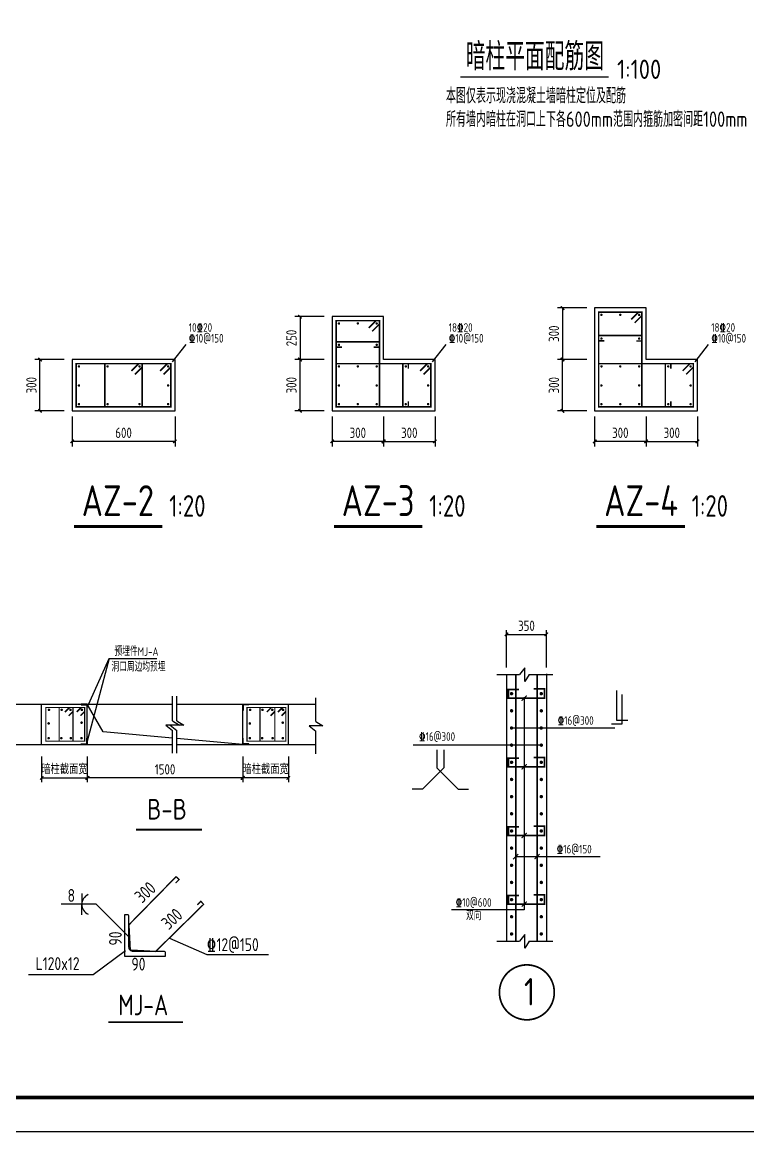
# Model space of a CAD drawing. Header units: millimetres. Extents: x 893615 to 897539, y 39650 to 40458.
# Drawn here: x 896036.9 to 896248.5, y 39650.1 to 39973.4 of the extents above; entities that cross this region are included whole.
import ezdxf

# ---------------------------------------------------------------- set-up
doc = ezdxf.new("R2010")
doc.units = ezdxf.units.MM
doc.header["$LTSCALE"] = 1000
doc.header["$MEASUREMENT"] = 0
doc.linetypes.add('DASHED', pattern=[0.75, 0.5, -0.25])
for name, color, linetype in [('AXIS', 3, 'Continuous'), ('Prof', 2, 'Continuous'), ('PUB_DIM', 3, 'Continuous'), ('PUB_TEXT', 7, 'Continuous'), ('rebars', 1, 'Continuous'), ('RFORCE', 3, 'Continuous'), ('支座钢筋', 1, 'Continuous'), ('文字', 7, 'Continuous'), ('柱', 2, 'Continuous'), ('柱__箍筋', 1, 'Continuous'), ('柱__纵筋', 1, 'Continuous'), ('柱__钢筋标注', 7, 'Continuous'), ('标注尺寸', 252, 'Continuous'), ('梁__实线', 4, 'Continuous'), ('水平钢筋', 7, 'Continuous'), ('预埋板', 6, 'Continuous')]:
    doc.layers.add(name, color=color, linetype=linetype)
doc.styles.add('GBHZ', font='gbenor.shx', dxfattribs={"width": 0.9, "bigfont": 'gbcbig.shx'})
doc.styles.add('HZTXT', font='isocp.shx', dxfattribs={"bigfont": 'HZTXT.shx'})
doc.styles.get("Standard").update_dxf_attribs({"font": 'gbenor.shx', "bigfont": 'gbcbig.shx'})
doc.dimstyles.new('Y100', dxfattribs={"dimscale": 0, "dimtxt": 3, "dimasz": 0.01, "dimexe": 1.2, "dimexo": 2, "dimgap": 1, "dimtad": 1, "dimdec": 0, "dimlfac": 100, "dimzin": 0, "dimdsep": 46, "dimtxsty": 'GBHZ', "dimblk": 'DX', "dimcen": 0.09, "dimdle": 1, "dimclrd": 7, "dimclre": 7, "dimclrt": 7, "dimadec": 0, "dimazin": 0, "dimtfac": 1, "dimtdec": 0, "dimtix": 1, "dimtmove": 2, "dimatfit": 3, "dimldrblk": 'DX', "dimfxl": 0, "dimtolj": 1, "dimtzin": 0, "dimarcsym": 0})
doc.dimstyles.new('Y20', dxfattribs={"dimscale": 0, "dimtxt": 3, "dimasz": 0.01, "dimexe": 1.5, "dimexo": 0.03, "dimgap": 1, "dimtad": 1, "dimdec": 0, "dimlfac": 20, "dimzin": 0, "dimdsep": 46, "dimtxsty": 'GBHZ', "dimblk1": 'DX', "dimblk2": 'DX', "dimsah": 1, "dimcen": 0.09, "dimdle": 1, "dimadec": 0, "dimazin": 0, "dimtfac": 1, "dimtdec": 0, "dimtix": 1, "dimtmove": 2, "dimatfit": 3, "dimldrblk": 'DX', "dimfxl": 0, "dimtolj": 1, "dimtzin": 0, "dimarcsym": 0})

# ---------------------------------------------------------------- blocks, each defined once
blk = doc.blocks.new('DX')
at = {"color": 0, "linetype": 'ByBlock', "const_width": 40}
blk.add_lwpolyline([(-54, -51), (46, 49)], dxfattribs=at)
blk = doc.blocks.new('*D121')
at = {"layer": 'AXIS', "color": 7, "lineweight": -2, "transparency": 16777216}
for p, q in [((896055.93, 39758.94), (896055.93, 39752.03)), ((896101.25, 39758.94), (896101.25, 39752.03)), ((896101.24, 39753.23), (896055.94, 39753.23))]:
    blk.add_line(p, q, dxfattribs=at)
at = {"layer": 'Defpoints', "color": 0, "transparency": 16777216}
for p in [(896055.93, 39760.94), (896101.25, 39760.94), (896055.93, 39753.23)]:
    blk.add_point(p, dxfattribs=at)
at = {"layer": 'AXIS', "color": 7, "lineweight": -2, "transparency": 16777216, "xscale": 0.01, "yscale": 0.01, "zscale": 0.01, "rotation": 180}
blk.add_blockref('DX', (896055.93, 39753.23), dxfattribs=at)
at = {"layer": 'AXIS', "color": 7, "lineweight": -2, "transparency": 16777216, "xscale": 0.01, "yscale": 0.01, "zscale": 0.01}
blk.add_blockref('DX', (896101.25, 39753.23), dxfattribs=at)
at = {"layer": 'AXIS', "color": 7, "transparency": 16777216, "insert": (896078.59, 39755.73), "char_height": 3, "attachment_point": 5, "style": 'GBHZ'}
blk.add_mtext('\\A1;1500', dxfattribs=at)
blk = doc.blocks.new('*D135')
at = {"layer": 'AXIS', "color": 7, "lineweight": -2, "transparency": 16777216}
for p, q in [((896178.1, 39785.37), (896178.1, 39796.26)), ((896178.11, 39795.06), (896189.76, 39795.06)), ((896189.77, 39785.37), (896189.77, 39796.26))]:
    blk.add_line(p, q, dxfattribs=at)
at = {"layer": 'Defpoints', "color": 0, "transparency": 16777216}
for p in [(896189.77, 39795.06), (896178.1, 39783.37), (896189.77, 39783.37)]:
    blk.add_point(p, dxfattribs=at)
at = {"layer": 'AXIS', "color": 7, "lineweight": -2, "transparency": 16777216, "xscale": 0.01, "yscale": 0.01, "zscale": 0.01, "rotation": 180}
blk.add_blockref('DX', (896178.1, 39795.06), dxfattribs=at)
at = {"layer": 'AXIS', "color": 7, "lineweight": -2, "transparency": 16777216, "xscale": 0.01, "yscale": 0.01, "zscale": 0.01}
blk.add_blockref('DX', (896189.77, 39795.06), dxfattribs=at)
at = {"layer": 'AXIS', "color": 7, "transparency": 16777216, "insert": (896183.94, 39797.56), "char_height": 3, "attachment_point": 5, "style": 'GBHZ'}
blk.add_mtext('\\A1;350', dxfattribs=at)
blk = doc.blocks.new('*D123')
at = {"layer": 'AXIS', "color": 7, "lineweight": -2, "transparency": 16777216}
for p, q in [((896101.25, 39759.44), (896101.25, 39752.03)), ((896114.58, 39759.44), (896114.58, 39752.03)), ((896114.57, 39753.23), (896101.26, 39753.23))]:
    blk.add_line(p, q, dxfattribs=at)
at = {"layer": 'Defpoints', "color": 0, "transparency": 16777216}
for p in [(896101.25, 39761.44), (896114.58, 39761.44), (896101.25, 39753.23)]:
    blk.add_point(p, dxfattribs=at)
at = {"layer": 'AXIS', "color": 7, "lineweight": -2, "transparency": 16777216, "xscale": 0.01, "yscale": 0.01, "zscale": 0.01, "rotation": 180}
blk.add_blockref('DX', (896101.25, 39753.23), dxfattribs=at)
at = {"layer": 'AXIS', "color": 7, "lineweight": -2, "transparency": 16777216, "xscale": 0.01, "yscale": 0.01, "zscale": 0.01}
blk.add_blockref('DX', (896114.58, 39753.23), dxfattribs=at)
at = {"layer": 'AXIS', "color": 7, "transparency": 16777216, "insert": (896107.91, 39755.82), "char_height": 3, "attachment_point": 5, "style": 'GBHZ'}
blk.add_mtext('\\A1;暗柱截面宽', dxfattribs=at)
blk = doc.blocks.new('*D124')
at = {"layer": 'AXIS', "color": 7, "lineweight": -2, "transparency": 16777216}
for p, q in [((896042.6, 39759.44), (896042.6, 39752.03)), ((896055.93, 39759.44), (896055.93, 39752.03)), ((896042.61, 39753.23), (896055.92, 39753.23))]:
    blk.add_line(p, q, dxfattribs=at)
at = {"layer": 'Defpoints', "color": 0, "transparency": 16777216}
for p in [(896042.6, 39761.44), (896055.93, 39761.44), (896055.93, 39753.23)]:
    blk.add_point(p, dxfattribs=at)
at = {"layer": 'AXIS', "color": 7, "lineweight": -2, "transparency": 16777216, "xscale": 0.01, "yscale": 0.01, "zscale": 0.01, "rotation": 180}
blk.add_blockref('DX', (896042.6, 39753.23), dxfattribs=at)
at = {"layer": 'AXIS', "color": 7, "lineweight": -2, "transparency": 16777216, "xscale": 0.01, "yscale": 0.01, "zscale": 0.01}
blk.add_blockref('DX', (896055.93, 39753.23), dxfattribs=at)
at = {"layer": 'AXIS', "color": 7, "transparency": 16777216, "insert": (896049.26, 39755.82), "char_height": 3, "attachment_point": 5, "style": 'GBHZ'}
blk.add_mtext('\\A1;暗柱截面宽', dxfattribs=at)
blk = doc.blocks.new('*D360')
at = {"layer": 'AXIS', "color": 0, "lineweight": -2, "transparency": 16777216}
for p, q in [((896218.81, 39858.52), (896218.81, 39849.77)), ((896233.81, 39858.52), (896233.81, 39849.77)), ((896218.82, 39851.27), (896233.8, 39851.27))]:
    blk.add_line(p, q, dxfattribs=at)
at = {"layer": 'Defpoints', "color": 0, "transparency": 16777216}
for p in [(896218.81, 39858.55), (896233.81, 39858.55), (896233.81, 39851.27)]:
    blk.add_point(p, dxfattribs=at)
at = {"layer": 'AXIS', "color": 0, "lineweight": -2, "transparency": 16777216, "xscale": 0.01, "yscale": 0.01, "zscale": 0.01, "rotation": 180}
blk.add_blockref('DX', (896218.81, 39851.27), dxfattribs=at)
at = {"layer": 'AXIS', "color": 0, "lineweight": -2, "transparency": 16777216, "xscale": 0.01, "yscale": 0.01, "zscale": 0.01}
blk.add_blockref('DX', (896233.81, 39851.27), dxfattribs=at)
at = {"layer": 'AXIS', "color": 0, "transparency": 16777216, "insert": (896226.31, 39853.77), "char_height": 3, "attachment_point": 5, "style": 'GBHZ'}
blk.add_mtext('\\A1;300', dxfattribs=at)
blk = doc.blocks.new('*D361')
at = {"layer": 'AXIS', "color": 0, "lineweight": -2, "transparency": 16777216}
for p, q in [((896201.51, 39890.13), (896192.95, 39890.13)), ((896194.45, 39890.12), (896194.45, 39875.14)), ((896201.51, 39875.13), (896192.95, 39875.13))]:
    blk.add_line(p, q, dxfattribs=at)
at = {"layer": 'Defpoints', "color": 0, "transparency": 16777216}
for p in [(896201.54, 39890.13), (896194.45, 39875.13), (896201.54, 39875.13)]:
    blk.add_point(p, dxfattribs=at)
at = {"layer": 'AXIS', "color": 0, "lineweight": -2, "transparency": 16777216, "xscale": 0.01, "yscale": 0.01, "zscale": 0.01}
for p, rotation in [((896194.45, 39890.13), 90), ((896194.45, 39875.13), 270)]:
    blk.add_blockref('DX', p, dxfattribs=dict(at, rotation=rotation))
at = {"layer": 'AXIS', "color": 0, "transparency": 16777216, "insert": (896191.95, 39882.63), "char_height": 3, "attachment_point": 5, "rotation": 90, "style": 'GBHZ'}
blk.add_mtext('\\A1;300', dxfattribs=at)
blk = doc.blocks.new('*D362')
at = {"layer": 'AXIS', "color": 0, "lineweight": -2, "transparency": 16777216}
for p, q in [((896201.51, 39875.13), (896192.95, 39875.13)), ((896194.45, 39860.14), (896194.45, 39875.12)), ((896201.51, 39860.13), (896192.95, 39860.13))]:
    blk.add_line(p, q, dxfattribs=at)
at = {"layer": 'Defpoints', "color": 0, "transparency": 16777216}
for p in [(896194.45, 39875.13), (896201.54, 39875.13), (896201.54, 39860.13)]:
    blk.add_point(p, dxfattribs=at)
at = {"layer": 'AXIS', "color": 0, "lineweight": -2, "transparency": 16777216, "xscale": 0.01, "yscale": 0.01, "zscale": 0.01}
for p, rotation in [((896194.45, 39875.13), 90), ((896194.45, 39860.13), 270)]:
    blk.add_blockref('DX', p, dxfattribs=dict(at, rotation=rotation))
at = {"layer": 'AXIS', "color": 0, "transparency": 16777216, "insert": (896191.95, 39867.63), "char_height": 3, "attachment_point": 5, "rotation": 90, "style": 'GBHZ'}
blk.add_mtext('\\A1;300', dxfattribs=at)
blk = doc.blocks.new('*D363')
at = {"layer": 'AXIS', "color": 0, "lineweight": -2, "transparency": 16777216}
for p, q in [((896203.81, 39858.52), (896203.81, 39849.77)), ((896218.81, 39858.52), (896218.81, 39849.77)), ((896218.8, 39851.27), (896203.82, 39851.27))]:
    blk.add_line(p, q, dxfattribs=at)
at = {"layer": 'Defpoints', "color": 0, "transparency": 16777216}
for p in [(896203.81, 39858.55), (896218.81, 39858.55), (896203.81, 39851.27)]:
    blk.add_point(p, dxfattribs=at)
at = {"layer": 'AXIS', "color": 0, "lineweight": -2, "transparency": 16777216, "xscale": 0.01, "yscale": 0.01, "zscale": 0.01, "rotation": 180}
blk.add_blockref('DX', (896203.81, 39851.27), dxfattribs=at)
at = {"layer": 'AXIS', "color": 0, "lineweight": -2, "transparency": 16777216, "xscale": 0.01, "yscale": 0.01, "zscale": 0.01}
blk.add_blockref('DX', (896218.81, 39851.27), dxfattribs=at)
at = {"layer": 'AXIS', "color": 0, "transparency": 16777216, "insert": (896211.31, 39853.77), "char_height": 3, "attachment_point": 5, "style": 'GBHZ'}
blk.add_mtext('\\A1;300', dxfattribs=at)
blk = doc.blocks.new('*D364')
at = {"layer": 'AXIS', "color": 0, "lineweight": -2, "transparency": 16777216}
for p, q in [((896049.19, 39875.13), (896040.63, 39875.13)), ((896042.13, 39860.14), (896042.13, 39875.12)), ((896049.19, 39860.13), (896040.63, 39860.13))]:
    blk.add_line(p, q, dxfattribs=at)
at = {"layer": 'Defpoints', "color": 0, "transparency": 16777216}
for p in [(896042.13, 39875.13), (896049.22, 39875.13), (896049.22, 39860.13)]:
    blk.add_point(p, dxfattribs=at)
at = {"layer": 'AXIS', "color": 0, "lineweight": -2, "transparency": 16777216, "xscale": 0.01, "yscale": 0.01, "zscale": 0.01}
for p, rotation in [((896042.13, 39875.13), 90), ((896042.13, 39860.13), 270)]:
    blk.add_blockref('DX', p, dxfattribs=dict(at, rotation=rotation))
at = {"layer": 'AXIS', "color": 0, "transparency": 16777216, "insert": (896039.63, 39867.63), "char_height": 3, "attachment_point": 5, "rotation": 90, "style": 'GBHZ'}
blk.add_mtext('\\A1;300', dxfattribs=at)
blk = doc.blocks.new('*D365')
at = {"layer": 'AXIS', "color": 0, "lineweight": -2, "transparency": 16777216}
for p, q in [((896051.49, 39858.52), (896051.49, 39849.77)), ((896081.49, 39858.52), (896081.49, 39849.77)), ((896081.48, 39851.27), (896051.5, 39851.27))]:
    blk.add_line(p, q, dxfattribs=at)
at = {"layer": 'Defpoints', "color": 0, "transparency": 16777216}
for p in [(896051.49, 39858.55), (896081.49, 39858.55), (896051.49, 39851.27)]:
    blk.add_point(p, dxfattribs=at)
at = {"layer": 'AXIS', "color": 0, "lineweight": -2, "transparency": 16777216, "xscale": 0.01, "yscale": 0.01, "zscale": 0.01, "rotation": 180}
blk.add_blockref('DX', (896051.49, 39851.27), dxfattribs=at)
at = {"layer": 'AXIS', "color": 0, "lineweight": -2, "transparency": 16777216, "xscale": 0.01, "yscale": 0.01, "zscale": 0.01}
blk.add_blockref('DX', (896081.49, 39851.27), dxfattribs=at)
at = {"layer": 'AXIS', "color": 0, "transparency": 16777216, "insert": (896066.49, 39853.77), "char_height": 3, "attachment_point": 5, "style": 'GBHZ'}
blk.add_mtext('\\A1;600', dxfattribs=at)
blk = doc.blocks.new('*D374')
at = {"layer": 'AXIS', "color": 0, "lineweight": -2, "transparency": 16777216}
for p, q in [((896142.29, 39858.52), (896142.29, 39849.77)), ((896157.29, 39858.52), (896157.29, 39849.77)), ((896142.3, 39851.27), (896157.28, 39851.27))]:
    blk.add_line(p, q, dxfattribs=at)
at = {"layer": 'Defpoints', "color": 0, "transparency": 16777216}
for p in [(896142.29, 39858.55), (896157.29, 39858.55), (896157.29, 39851.27)]:
    blk.add_point(p, dxfattribs=at)
at = {"layer": 'AXIS', "color": 0, "lineweight": -2, "transparency": 16777216, "xscale": 0.01, "yscale": 0.01, "zscale": 0.01, "rotation": 180}
blk.add_blockref('DX', (896142.29, 39851.27), dxfattribs=at)
at = {"layer": 'AXIS', "color": 0, "lineweight": -2, "transparency": 16777216, "xscale": 0.01, "yscale": 0.01, "zscale": 0.01}
blk.add_blockref('DX', (896157.29, 39851.27), dxfattribs=at)
at = {"layer": 'AXIS', "color": 0, "transparency": 16777216, "insert": (896149.79, 39853.77), "char_height": 3, "attachment_point": 5, "style": 'GBHZ'}
blk.add_mtext('\\A1;300', dxfattribs=at)
blk = doc.blocks.new('*D375')
at = {"layer": 'AXIS', "color": 0, "lineweight": -2, "transparency": 16777216}
for p, q in [((896124.99, 39887.63), (896116.43, 39887.63)), ((896117.93, 39887.62), (896117.93, 39875.14)), ((896124.99, 39875.13), (896116.43, 39875.13))]:
    blk.add_line(p, q, dxfattribs=at)
at = {"layer": 'Defpoints', "color": 0, "transparency": 16777216}
for p in [(896125.02, 39887.63), (896117.93, 39875.13), (896125.02, 39875.13)]:
    blk.add_point(p, dxfattribs=at)
at = {"layer": 'AXIS', "color": 0, "lineweight": -2, "transparency": 16777216, "xscale": 0.01, "yscale": 0.01, "zscale": 0.01}
for p, rotation in [((896117.93, 39887.63), 90), ((896117.93, 39875.13), 270)]:
    blk.add_blockref('DX', p, dxfattribs=dict(at, rotation=rotation))
at = {"layer": 'AXIS', "color": 0, "transparency": 16777216, "insert": (896115.43, 39881.38), "char_height": 3, "attachment_point": 5, "rotation": 90, "style": 'GBHZ'}
blk.add_mtext('\\A1;250', dxfattribs=at)
blk = doc.blocks.new('*D376')
at = {"layer": 'AXIS', "color": 0, "lineweight": -2, "transparency": 16777216}
for p, q in [((896124.99, 39875.13), (896116.43, 39875.13)), ((896117.93, 39860.14), (896117.93, 39875.12)), ((896124.99, 39860.13), (896116.43, 39860.13))]:
    blk.add_line(p, q, dxfattribs=at)
at = {"layer": 'Defpoints', "color": 0, "transparency": 16777216}
for p in [(896117.93, 39875.13), (896125.02, 39875.13), (896125.02, 39860.13)]:
    blk.add_point(p, dxfattribs=at)
at = {"layer": 'AXIS', "color": 0, "lineweight": -2, "transparency": 16777216, "xscale": 0.01, "yscale": 0.01, "zscale": 0.01}
for p, rotation in [((896117.93, 39875.13), 90), ((896117.93, 39860.13), 270)]:
    blk.add_blockref('DX', p, dxfattribs=dict(at, rotation=rotation))
at = {"layer": 'AXIS', "color": 0, "transparency": 16777216, "insert": (896115.43, 39867.63), "char_height": 3, "attachment_point": 5, "rotation": 90, "style": 'GBHZ'}
blk.add_mtext('\\A1;300', dxfattribs=at)
blk = doc.blocks.new('*D377')
at = {"layer": 'AXIS', "color": 0, "lineweight": -2, "transparency": 16777216}
for p, q in [((896127.29, 39858.52), (896127.29, 39849.77)), ((896142.29, 39858.52), (896142.29, 39849.77)), ((896142.28, 39851.27), (896127.3, 39851.27))]:
    blk.add_line(p, q, dxfattribs=at)
at = {"layer": 'Defpoints', "color": 0, "transparency": 16777216}
for p in [(896127.29, 39858.55), (896142.29, 39858.55), (896127.29, 39851.27)]:
    blk.add_point(p, dxfattribs=at)
at = {"layer": 'AXIS', "color": 0, "lineweight": -2, "transparency": 16777216, "xscale": 0.01, "yscale": 0.01, "zscale": 0.01, "rotation": 180}
blk.add_blockref('DX', (896127.29, 39851.27), dxfattribs=at)
at = {"layer": 'AXIS', "color": 0, "lineweight": -2, "transparency": 16777216, "xscale": 0.01, "yscale": 0.01, "zscale": 0.01}
blk.add_blockref('DX', (896142.29, 39851.27), dxfattribs=at)
at = {"layer": 'AXIS', "color": 0, "transparency": 16777216, "insert": (896134.79, 39853.77), "char_height": 3, "attachment_point": 5, "style": 'GBHZ'}
blk.add_mtext('\\A1;300', dxfattribs=at)

msp = doc.modelspace()

# ---------------------------------------------------------------- linework, layer by layer
for p, q in [((896183.462, 39785.334), (896181.945, 39783.371)), ((896183.462, 39781.345), (896183.462, 39785.334)), ((896175.298, 39783.371), (896181.945, 39783.371)), ((896178.105, 39783.371), (896178.105, 39705.658)), ((896183.453, 39783.371), (896183.462, 39783.371)), ((896184.772, 39783.371), (896183.462, 39781.345)), ((896184.772, 39783.371), (896191.632, 39783.371)), ((896189.772, 39783.551), (896189.772, 39705.658)), ((896124.613, 39768.374), (896120.625, 39768.374)), ((896058.514, 39716.447), (896048.307, 39716.447)), ((896079.838, 39706.596), (896090.765, 39701.773)), ((896183.462, 39707.62), (896181.945, 39705.658)), ((896183.462, 39703.632), (896183.462, 39707.62)), ((896175.298, 39705.658), (896181.945, 39705.658)), ((896183.453, 39705.658), (896183.462, 39705.658)), ((896184.772, 39705.658), (896183.462, 39703.632)), ((896184.772, 39705.658), (896191.632, 39705.658)), ((896588.431, 39650.145), (895747.431, 39650.145))]:
    msp.add_line(p, q)
at = {"color": 0, "linetype": 'Continuous'}
for p, q in [((896054.334, 39719.604), (896054.334, 39716.385)), ((896054.334, 39713.316), (896054.334, 39716.535)), ((896068.26, 39706.761), (896058.514, 39716.447)), ((896067.025, 39702.825), (896057.62, 39695.883)), ((896090.765, 39701.773), (896108.709, 39701.773)), ((896057.62, 39695.883), (896038.761, 39695.883))]:
    msp.add_line(p, q, dxfattribs=at)
at = {"color": 0, "const_width": 1}
msp.add_lwpolyline([(896578.431, 39660.145), (895772.431, 39660.145), (895772.431, 40234.145), (896578.431, 40234.145)], close=True, dxfattribs=at)
at = {"color": 0, "linetype": 'ByBlock', "const_width": 0.35}
for points in [[(896182.555, 39775.729), (896184.055, 39777.229)], [(896182.555, 39755.729), (896184.055, 39757.229)], [(896182.555, 39735.729), (896184.055, 39737.229)], [(896180.064, 39729.553), (896181.564, 39731.053)], [(896186.312, 39729.553), (896187.812, 39731.053)], [(896182.555, 39715.729), (896184.055, 39717.229)]]:
    msp.add_lwpolyline(points, dxfattribs=at)
at = {"linetype": 'Continuous', "const_width": 0.6}
msp.add_lwpolyline([(896070.095, 39738.162), (896089.396, 39738.162)], dxfattribs=at)
at = {"layer": 'Prof'}
for points in [[(896055.93, 39774.683), (896054.13, 39774.683), (896054.13, 39774.59, 0.4142136), (896054.177, 39774.543), (896055.65, 39774.543, -0.4142136), (896055.79, 39774.403), (896055.79, 39772.93, 0.4142136), (896055.837, 39772.883), (896055.93, 39772.883)], [(896101.247, 39774.683), (896103.047, 39774.683), (896103.047, 39774.59, -0.4142136), (896103.001, 39774.543), (896101.527, 39774.543, 0.4142136), (896101.387, 39774.403), (896101.387, 39772.93, -0.4142136), (896101.341, 39772.883), (896101.247, 39772.883)], [(896055.93, 39763.016), (896054.13, 39763.016), (896054.13, 39763.11, -0.4142136), (896054.177, 39763.156), (896055.65, 39763.156, 0.4142136), (896055.79, 39763.296), (896055.79, 39764.77, -0.4142136), (896055.837, 39764.816), (896055.93, 39764.816)], [(896101.247, 39763.016), (896103.047, 39763.016), (896103.047, 39763.11, 0.4142136), (896103.001, 39763.156), (896101.527, 39763.156, -0.4142136), (896101.387, 39763.296), (896101.387, 39764.77, 0.4142136), (896101.341, 39764.816), (896101.247, 39764.816)], [(896066.731, 39701.343), (896078.731, 39701.343), (896078.731, 39702.232, 0.4142136), (896078.287, 39702.676), (896069.398, 39702.676, -0.4142136), (896068.065, 39704.01), (896068.065, 39712.899, 0.4142136), (896067.62, 39713.343), (896066.731, 39713.343)]]:
    msp.add_lwpolyline(points, format="xyb", close=True, dxfattribs=at)
at = {"layer": 'PUB_DIM', "const_width": 0.875}
for points in [[(896052.008, 39826.492), (896077.817, 39826.492)], [(896127.805, 39826.492), (896153.615, 39826.492)], [(896204.329, 39826.492), (896230.139, 39826.492)]]:
    msp.add_lwpolyline(points, dxfattribs=at)
at = {"layer": 'rebars', "const_width": 0.35}
for points in [[(896043.847, 39763.942), (896043.847, 39773.755), (896055.161, 39773.755), (896055.161, 39763.942), (896043.847, 39763.942)], [(896047.716, 39763.942), (896047.716, 39773.755)], [(896051.757, 39763.942), (896051.757, 39773.755)], [(896102.498, 39763.942), (896102.498, 39773.755), (896113.811, 39773.755), (896113.811, 39763.942), (896102.498, 39763.942)], [(896106.256, 39763.942), (896106.256, 39773.755)], [(896110.585, 39763.942), (896110.585, 39773.755)]]:
    msp.add_lwpolyline(points, dxfattribs=at)
at = {"layer": 'RFORCE'}
for p, q in [((896060.573, 39766.68), (896055.93, 39774.683)), ((896080.762, 39764.861), (896060.573, 39766.68)), ((896101.247, 39763.016), (896082.01, 39764.749))]:
    msp.add_line(p, q, dxfattribs=at)
at = {"layer": '支座钢筋', "const_width": 0.5}
for points in [[(896180.814, 39783.371), (896180.814, 39705.658)], [(896187.062, 39783.371), (896187.062, 39705.658)], [(896181.796, 39778.983), (896178.663, 39778.983), (896178.663, 39776.479), (896189.203, 39776.479), (896189.203, 39779.162), (896186.071, 39779.162)], [(896181.796, 39758.983), (896178.663, 39758.983), (896178.663, 39756.479), (896189.203, 39756.479), (896189.203, 39759.162), (896186.071, 39759.162)], [(896181.796, 39738.983), (896178.663, 39738.983), (896178.663, 39736.479), (896189.203, 39736.479), (896189.203, 39739.162), (896186.071, 39739.162)], [(896181.796, 39718.983), (896178.663, 39718.983), (896178.663, 39716.479), (896189.203, 39716.479), (896189.203, 39719.162), (896186.071, 39719.162)]]:
    msp.add_lwpolyline(points, dxfattribs=at)
for points in [[(896179.855, 39777.782, -1), (896179.355, 39777.782, -1)], [(896188.022, 39777.782, 1), (896188.522, 39777.782, 1)], [(896179.855, 39772.782, -1), (896179.355, 39772.782, -1)], [(896188.022, 39772.782, 1), (896188.522, 39772.782, 1)], [(896179.855, 39767.782, -1), (896179.355, 39767.782, -1)], [(896188.022, 39767.782, 1), (896188.522, 39767.782, 1)], [(896179.855, 39762.782, -1), (896179.355, 39762.782, -1)], [(896188.022, 39762.782, 1), (896188.522, 39762.782, 1)], [(896179.855, 39757.782, -1), (896179.355, 39757.782, -1)], [(896188.022, 39757.782, 1), (896188.522, 39757.782, 1)], [(896179.855, 39752.782, -1), (896179.355, 39752.782, -1)], [(896188.022, 39752.782, 1), (896188.522, 39752.782, 1)], [(896179.855, 39747.782, -1), (896179.355, 39747.782, -1)], [(896188.022, 39747.782, 1), (896188.522, 39747.782, 1)], [(896179.855, 39742.782, -1), (896179.355, 39742.782, -1)], [(896188.022, 39742.782, 1), (896188.522, 39742.782, 1)], [(896179.855, 39737.782, -1), (896179.355, 39737.782, -1)], [(896188.022, 39737.782, 1), (896188.522, 39737.782, 1)], [(896179.855, 39732.782, -1), (896179.355, 39732.782, -1)], [(896188.022, 39732.782, 1), (896188.522, 39732.782, 1)], [(896179.855, 39727.782, -1), (896179.355, 39727.782, -1)], [(896188.022, 39727.782, 1), (896188.522, 39727.782, 1)], [(896179.855, 39722.782, -1), (896179.355, 39722.782, -1)], [(896188.022, 39722.782, 1), (896188.522, 39722.782, 1)], [(896179.855, 39717.782, -1), (896179.355, 39717.782, -1)], [(896188.022, 39717.782, 1), (896188.522, 39717.782, 1)], [(896179.855, 39712.782, -1), (896179.355, 39712.782, -1)], [(896188.022, 39712.782, 1), (896188.522, 39712.782, 1)], [(896179.855, 39707.782, -1), (896179.355, 39707.782, -1)], [(896188.022, 39707.782, 1), (896188.522, 39707.782, 1)]]:
    msp.add_lwpolyline(points, format="xyb", close=True, dxfattribs=at)
at = {"layer": '文字', "color": 6, "const_width": 0.32}
msp.add_lwpolyline([(896164.626, 39957.43), (896207.919, 39957.43)], dxfattribs=at)
at = {"layer": '柱'}
for points in [[(896127.29, 39860.127), (896157.29, 39860.127), (896157.29, 39875.127), (896142.29, 39875.127), (896142.29, 39887.627), (896127.29, 39887.627), (896127.29, 39860.127)], [(896203.814, 39860.127), (896233.814, 39860.127), (896233.814, 39875.127), (896218.814, 39875.127), (896218.814, 39890.127), (896203.814, 39890.127), (896203.814, 39860.127)], [(896051.492, 39860.127), (896081.492, 39860.127), (896081.492, 39875.127), (896066.492, 39875.127), (896066.492, 39875.127), (896051.492, 39875.127), (896051.492, 39860.127)]]:
    msp.add_lwpolyline(points, dxfattribs=at)
at = {"layer": '柱', "const_width": 0.4}
msp.add_lwpolyline([(896081.66, 39722.593), (896082.659, 39723.611), (896081.798, 39724.456), (896068.065, 39710.454), (896068.455, 39703.067), (896075.843, 39702.676), (896089.844, 39716.41), (896089, 39717.271), (896087.981, 39716.271)], dxfattribs=at)
at = {"layer": '柱', "const_width": 0.5}
msp.add_lwpolyline([(896176.061, 39690.77, 1), (896192.061, 39690.77, 1), (896176.061, 39690.77, 1)], format="xyb", dxfattribs=at)
at = {"layer": '柱__箍筋', "const_width": 0.35}
for points in [[(896205.804, 39888.297, -1), (896205.804, 39887.947, -1), (896205.804, 39888.297, -1)], [(896211.482, 39888.12, 1), (896211.132, 39888.12, 1), (896211.482, 39888.12, 1)], [(896216.804, 39888.297, -1), (896216.804, 39887.947, -1), (896216.804, 39888.297, -1)], [(896129.281, 39885.797, -1), (896129.281, 39885.447, -1), (896129.281, 39885.797, -1)], [(896134.959, 39885.62, 1), (896134.609, 39885.62, 1), (896134.959, 39885.62, 1)], [(896140.281, 39885.797, -1), (896140.281, 39885.447, -1), (896140.281, 39885.797, -1)], [(896205.983, 39881.218, 1), (896205.633, 39881.218, 1), (896205.983, 39881.218, 1)], [(896216.808, 39881.393, -1), (896216.808, 39881.043, -1), (896216.808, 39881.393, -1)], [(896129.46, 39879.397, 1), (896129.11, 39879.397, 1), (896129.46, 39879.397, 1)], [(896140.285, 39879.572, -1), (896140.285, 39879.222, -1), (896140.285, 39879.572, -1)], [(896053.662, 39873.118, 1), (896053.312, 39873.118, 1), (896053.662, 39873.118, 1)], [(896062.016, 39873.118, 1), (896061.666, 39873.118, 1), (896062.016, 39873.118, 1)], [(896071.308, 39873.118, 1), (896070.958, 39873.118, 1), (896071.308, 39873.118, 1)], [(896079.662, 39873.118, 1), (896079.312, 39873.118, 1), (896079.662, 39873.118, 1)], [(896129.46, 39873.118, 1), (896129.11, 39873.118, 1), (896129.46, 39873.118, 1)], [(896134.959, 39873.118, 1), (896134.609, 39873.118, 1), (896134.959, 39873.118, 1)], [(896140.285, 39873.293, -1), (896140.285, 39872.943, -1), (896140.285, 39873.293, -1)], [(896148.943, 39873.118, 1), (896148.593, 39873.118, 1), (896148.943, 39873.118, 1)], [(896155.46, 39873.118, 1), (896155.11, 39873.118, 1), (896155.46, 39873.118, 1)], [(896205.983, 39873.118, 1), (896205.633, 39873.118, 1), (896205.983, 39873.118, 1)], [(896211.482, 39873.118, 1), (896211.132, 39873.118, 1), (896211.482, 39873.118, 1)], [(896216.808, 39873.293, -1), (896216.808, 39872.943, -1), (896216.808, 39873.293, -1)], [(896225.467, 39873.118, 1), (896225.117, 39873.118, 1), (896225.467, 39873.118, 1)], [(896231.983, 39873.118, 1), (896231.633, 39873.118, 1), (896231.983, 39873.118, 1)], [(896053.662, 39867.554, 1), (896053.312, 39867.554, 1), (896053.662, 39867.554, 1)], [(896079.489, 39867.729, -1), (896079.489, 39867.379, -1), (896079.489, 39867.729, -1)], [(896129.46, 39867.554, 1), (896129.11, 39867.554, 1), (896129.46, 39867.554, 1)], [(896140.285, 39867.729, -1), (896140.285, 39867.379, -1), (896140.285, 39867.729, -1)], [(896155.287, 39867.729, -1), (896155.287, 39867.379, -1), (896155.287, 39867.729, -1)], [(896205.983, 39867.554, 1), (896205.633, 39867.554, 1), (896205.983, 39867.554, 1)], [(896216.808, 39867.729, -1), (896216.808, 39867.379, -1), (896216.808, 39867.729, -1)], [(896231.811, 39867.729, -1), (896231.811, 39867.379, -1), (896231.811, 39867.729, -1)], [(896053.662, 39862.118, 1), (896053.312, 39862.118, 1), (896053.662, 39862.118, 1)], [(896062.016, 39862.118, 1), (896061.666, 39862.118, 1), (896062.016, 39862.118, 1)], [(896071.308, 39862.118, 1), (896070.958, 39862.118, 1), (896071.308, 39862.118, 1)], [(896079.662, 39862.118, 1), (896079.312, 39862.118, 1), (896079.662, 39862.118, 1)], [(896129.46, 39862.118, 1), (896129.11, 39862.118, 1), (896129.46, 39862.118, 1)], [(896134.959, 39862.118, 1), (896134.609, 39862.118, 1), (896134.959, 39862.118, 1)], [(896140.281, 39862.297, -1), (896140.281, 39861.947, -1), (896140.281, 39862.297, -1)], [(896148.943, 39862.118, 1), (896148.593, 39862.118, 1), (896148.943, 39862.118, 1)], [(896155.46, 39862.118, 1), (896155.11, 39862.118, 1), (896155.46, 39862.118, 1)], [(896205.983, 39862.118, 1), (896205.633, 39862.118, 1), (896205.983, 39862.118, 1)], [(896211.482, 39862.118, 1), (896211.132, 39862.118, 1), (896211.482, 39862.118, 1)], [(896216.804, 39862.297, -1), (896216.804, 39861.947, -1), (896216.804, 39862.297, -1)], [(896225.467, 39862.118, 1), (896225.117, 39862.118, 1), (896225.467, 39862.118, 1)], [(896231.983, 39862.118, 1), (896231.633, 39862.118, 1), (896231.983, 39862.118, 1)]]:
    msp.add_lwpolyline(points, format="xyb", dxfattribs=at)
at = {"layer": '柱__纵筋', "const_width": 0.45}
for points in [[(896205.011, 39861.327), (896205.011, 39888.927), (896217.611, 39888.927), (896217.611, 39861.327), (896205.011, 39861.327)], [(896214.49, 39886.804), (896216.611, 39888.927)], [(896215.491, 39885.805), (896217.611, 39887.927)], [(896128.488, 39861.327), (896128.488, 39886.427), (896141.088, 39886.427), (896141.088, 39861.327), (896128.488, 39861.327)], [(896137.967, 39884.304), (896140.087, 39886.427)], [(896138.967, 39883.305), (896141.088, 39885.427)], [(896205.011, 39882.083), (896217.611, 39882.083)], [(896128.488, 39880.262), (896141.088, 39880.262)], [(896128.488, 39878.739), (896130.143, 39878.739)], [(896139.452, 39878.697), (896141.107, 39878.697)], [(896205.011, 39880.561), (896206.666, 39880.561)], [(896215.975, 39880.519), (896217.63, 39880.519)], [(896052.692, 39861.325), (896080.292, 39861.325), (896080.292, 39873.925), (896052.692, 39873.925), (896052.692, 39861.325)], [(896061.046, 39861.325), (896071.939, 39861.325), (896071.938, 39873.925), (896061.046, 39873.925), (896061.046, 39861.325)], [(896068.816, 39871.804), (896070.938, 39873.925)], [(896069.816, 39870.804), (896071.938, 39872.925)], [(896077.17, 39871.804), (896079.292, 39873.925)], [(896078.169, 39870.804), (896080.291, 39872.925)], [(896128.49, 39861.325), (896156.09, 39861.325), (896156.09, 39873.925), (896128.49, 39873.925), (896128.49, 39861.325)], [(896147.919, 39861.325), (896147.919, 39873.925)], [(896149.513, 39873.925), (896149.513, 39872.456)], [(896152.968, 39871.804), (896155.09, 39873.925)], [(896153.967, 39870.804), (896156.089, 39872.925)], [(896205.014, 39861.325), (896232.614, 39861.325), (896232.613, 39873.925), (896205.013, 39873.925), (896205.014, 39861.325)], [(896224.443, 39861.325), (896224.443, 39873.925)], [(896226.037, 39873.925), (896226.037, 39872.456)], [(896229.491, 39871.804), (896231.613, 39873.925)], [(896230.491, 39870.804), (896232.613, 39872.925)], [(896149.513, 39862.914), (896149.513, 39861.445)], [(896226.037, 39862.914), (896226.037, 39861.445)], [(896049.429, 39772.427), (896050.758, 39773.755)], [(896050.514, 39771.341), (896051.757, 39772.583)], [(896052.833, 39772.427), (896054.162, 39773.755)], [(896053.918, 39771.341), (896055.161, 39772.583)], [(896108.256, 39772.427), (896109.585, 39773.755)], [(896109.342, 39771.341), (896110.585, 39772.583)], [(896111.483, 39772.427), (896112.812, 39773.755)], [(896112.568, 39771.341), (896113.811, 39772.583)]]:
    msp.add_lwpolyline(points, dxfattribs=at)
at = {"layer": '柱__钢筋标注'}
for p, q in [((896080.785, 39874.418), (896084.743, 39879.499)), ((896156.583, 39874.418), (896160.541, 39879.499)), ((896233.106, 39874.418), (896237.065, 39879.499))]:
    msp.add_line(p, q, dxfattribs=at)
at = {"layer": '标注尺寸'}
for p, q in [((896210.19, 39778.703), (896210.19, 39770.062)), ((896211.722, 39777.548), (896211.722, 39768.908)), ((896042.597, 39763.016), (896042.597, 39774.683)), ((896101.247, 39763.016), (896101.247, 39774.683)), ((896183.305, 39776.716), (896183.305, 39714.773)), ((896211.722, 39768.908), (896208.722, 39768.908)), ((896210.19, 39770.062), (896213.525, 39770.062)), ((896179.605, 39767.782), (896209.703, 39767.782)), ((896188.272, 39762.782), (896150.918, 39762.782)), ((896157.801, 39761.389), (896157.801, 39756.205)), ((896159.865, 39761.389), (896159.865, 39756.205)), ((896159.865, 39756.205), (896153.642, 39749.987)), ((896157.801, 39756.205), (896164.024, 39749.987)), ((896153.642, 39749.987), (896150.595, 39749.987)), ((896164.024, 39749.987), (896167.072, 39749.987)), ((896180.814, 39730.303), (896205.427, 39730.303)), ((896183.305, 39714.773), (896162.13, 39714.773))]:
    msp.add_line(p, q, dxfattribs=at)
at = {"layer": '梁__实线', "const_width": 0.5}
msp.add_lwpolyline([(896062.06, 39682.051), (896083.843, 39682.051)], dxfattribs=at)
at = {"layer": '水平钢筋', "color": 0, "linetype": 'ByBlock'}
for p, q in [((896055.93, 39773.783), (896062.292, 39787.995)), ((896062.292, 39787.995), (896055.93, 39763.916)), ((896062.292, 39787.995), (896076.148, 39787.995))]:
    msp.add_line(p, q, dxfattribs=at)
msp.add_arc((896057.478, 39716.385), 3.144, 114.49893, 245.50107, dxfattribs=at)
at = {"layer": '预埋板'}
for p, q in [((896029.828, 39774.683), (896080.762, 39774.683)), ((896055.93, 39763.016), (896055.93, 39774.683)), ((896080.762, 39769.876), (896080.762, 39777.07)), ((896082.01, 39769.876), (896082.01, 39777.07)), ((896082.01, 39774.683), (896122.587, 39774.683)), ((896114.581, 39763.016), (896114.581, 39774.683)), ((896122.587, 39769.683), (896122.587, 39776.543)), ((896082.788, 39768.567), (896078.8, 39768.567)), ((896078.8, 39768.567), (896080.762, 39767.05)), ((896084.036, 39768.567), (896080.048, 39768.567)), ((896080.048, 39768.567), (896082.01, 39767.05)), ((896080.762, 39769.876), (896082.788, 39768.567)), ((896080.762, 39768.558), (896080.762, 39768.567)), ((896082.01, 39769.876), (896084.036, 39768.567)), ((896082.01, 39768.558), (896082.01, 39768.567)), ((896080.762, 39760.403), (896080.762, 39767.05)), ((896082.01, 39760.403), (896082.01, 39767.05)), ((896122.587, 39760.209), (896122.587, 39766.856)), ((896029.828, 39763.016), (896080.762, 39763.016)), ((896082.01, 39763.016), (896122.587, 39763.016))]:
    msp.add_line(p, q, dxfattribs=at)
at = {"layer": '预埋板', "linetype": 'DASHED'}
for p, q in [((896120.625, 39768.374), (896122.587, 39766.856)), ((896122.587, 39769.683), (896124.613, 39768.374))]:
    msp.add_line(p, q, dxfattribs=at)
at = {"layer": '预埋板', "ltscale": 0.1}
msp.add_line((896122.587, 39768.364), (896122.587, 39768.374), dxfattribs=at)
at = {"layer": '预埋板', "const_width": 0.375}
for points in [[(896044.932, 39773.067, -1), (896044.557, 39773.067, -1)], [(896048.631, 39773.067, -1), (896048.256, 39773.067, -1)], [(896050.843, 39773.067, 1), (896051.218, 39773.067, 1)], [(896054.531, 39773.067, -1), (896054.156, 39773.067, -1)], [(896103.583, 39773.067, -1), (896103.208, 39773.067, -1)], [(896107.17, 39773.067, -1), (896106.795, 39773.067, -1)], [(896109.67, 39773.067, 1), (896110.045, 39773.067, 1)], [(896113.181, 39773.067, -1), (896112.806, 39773.067, -1)], [(896044.84, 39769.105, 1), (896044.465, 39769.105, 1)], [(896054.438, 39769.324, 1), (896054.063, 39769.324, 1)], [(896103.49, 39769.105, 1), (896103.115, 39769.105, 1)], [(896113.089, 39769.324, 1), (896112.714, 39769.324, 1)], [(896044.84, 39764.813, 1), (896044.465, 39764.813, 1)], [(896048.539, 39764.813, 1), (896048.164, 39764.813, 1)], [(896050.935, 39764.813, -1), (896051.31, 39764.813, -1)], [(896054.438, 39764.813, 1), (896054.063, 39764.813, 1)], [(896103.49, 39764.813, 1), (896103.115, 39764.813, 1)], [(896107.078, 39764.813, 1), (896106.703, 39764.813, 1)], [(896109.762, 39764.813, -1), (896110.137, 39764.813, -1)], [(896113.089, 39764.813, 1), (896112.714, 39764.813, 1)]]:
    msp.add_lwpolyline(points, format="xyb", close=True, dxfattribs=at)

# ---------------------------------------------------------------- texts
at = {"linetype": 'Continuous', "style": 'HZTXT', "width": 0.9}
msp.add_text('B-B', height=6, dxfattribs=at).set_placement((896073.383, 39741.121))
at = {"style": 'HZTXT', "width": 0.9}
msp.add_text('1', height=8, dxfattribs=at).set_placement((896183.235, 39686.938))
at = {"layer": 'PUB_TEXT', "width": 0.9}
for s, height, p in [('本图仅表示现浇混凝土墙暗柱定位及配筋', 4.5, (896160.481, 39949.738)), ('所有墙内暗柱在洞口上下各600mm范围内箍筋加密间距100mm', 4.5, (896160.481, 39942.884)), ('AZ-2', 9, (896054.289, 39829.504)), ('AZ-3', 9, (896130.086, 39829.504)), ('AZ-4', 9, (896206.61, 39829.504)), ('1:20', 6.3, (896079.795, 39829.316)), ('1:20', 6.3, (896155.593, 39829.316)), ('1:20', 6.3, (896232.117, 39829.316)), ('MJ-A', 6, (896064.96, 39684.091))]:
    msp.add_text(s, height=height, dxfattribs=at).set_placement(p)
at = {"layer": '文字', "color": 6, "style": 'GBHZ'}
for s, height, p in [('暗柱平面配筋图', 8, (896166.233, 39959.381)), ('1:100', 5.6, (896210.368, 39956.865))]:
    msp.add_text(s, height=height, dxfattribs=at).set_placement(p)
at = {"layer": '柱__钢筋标注', "width": 0.9}
for s, p in [('10%%13220', (896085.496, 39883.199)), ('18%%13220', (896161.294, 39883.199)), ('18%%13220', (896237.817, 39883.199)), ('%%13210@150', (896085.496, 39880.048)), ('%%13210@150', (896161.294, 39880.048)), ('%%13210@150', (896237.817, 39880.048)), ('预埋件MJ-A', (896063.848, 39788.787)), ('洞口周边均预埋', (896062.968, 39784.272))]:
    msp.add_text(s, height=2.5, dxfattribs=at).set_placement(p)
at = {"layer": '水平钢筋', "width": 0.9}
for s, height, p in [('%%13216@300', 2.5, (896193.019, 39768.712)), ('%%13216@300', 2.5, (896152.623, 39764.032)), ('%%13216@150', 2.5, (896192.742, 39731.233)), ('8', 3.75, (896050.175, 39717.123)), ('%%13210@600', 2.5, (896163.28, 39715.711)), ('双向', 2.5, (896166.329, 39711.831)), ('%%13212@150', 3.75, (896090.688, 39702.791)), ('L120x12', 3.75, (896040.865, 39697.272)), ('90', 3.75, (896068.79, 39697.121))]:
    msp.add_text(s, height=height, dxfattribs=at).set_placement(p)
for s, rotation, p in [('300', 42.61987, (896071.881, 39716.541)), ('300', 42.61987, (896079.651, 39708.781)), ('90', 90, (896065.999, 39704.421))]:
    msp.add_text(s, height=3.75, rotation=rotation, dxfattribs=at).set_placement(p)

# ---------------------------------------------------------------- dimensions: what is measured, and where the dimension line sits
at = {"layer": 'AXIS'}
for base, p1, p2, angle, picture, middle in [((896194.448, 39875.127), (896201.543, 39890.127), (896201.542, 39875.127), 270, '*D361', (896191.948, 39882.627)), ((896117.925, 39875.127), (896125.019, 39887.627), (896125.019, 39875.127), 270, '*D375', (896115.425, 39881.377)), ((896042.127, 39875.127), (896049.221, 39860.127), (896049.221, 39875.127), 90, '*D364', (896039.627, 39867.627)), ((896117.925, 39875.127), (896125.019, 39860.127), (896125.019, 39875.127), 90, '*D376', (896115.425, 39867.627)), ((896194.448, 39875.127), (896201.543, 39860.127), (896201.542, 39875.127), 90, '*D362', (896191.948, 39867.627)), ((896051.492, 39851.267), (896081.492, 39858.548), (896051.492, 39858.548), 180, '*D365', (896066.492, 39853.767)), ((896127.29, 39851.267), (896142.29, 39858.548), (896127.29, 39858.548), 180, '*D377', (896134.79, 39853.767)), ((896203.814, 39851.267), (896218.814, 39858.548), (896203.814, 39858.548), 180, '*D363', (896211.314, 39853.767))]:
    dim = msp.add_linear_dim(base=base, p1=p1, p2=p2, angle=angle, dimstyle='Y20', override={"dimscale": 1}, dxfattribs=at)
    dim.commit()
    dim.dimension.update_dxf_attribs({"geometry": picture, "text_midpoint": middle})
for base, p1, p2, picture, middle in [((896157.29, 39851.267), (896142.29, 39858.548), (896157.29, 39858.548), '*D374', (896149.79, 39853.767)), ((896233.814, 39851.267), (896218.814, 39858.548), (896233.814, 39858.548), '*D360', (896226.314, 39853.767))]:
    dim = msp.add_linear_dim(base=base, p1=p1, p2=p2, dimstyle='Y20', override={"dimscale": 1}, dxfattribs=at)
    dim.commit()
    dim.dimension.update_dxf_attribs({"geometry": picture, "text_midpoint": middle})
dim = msp.add_linear_dim(base=(896189.772, 39795.061), p1=(896178.105, 39783.371), p2=(896189.772, 39783.371), text='350', dimstyle='Y100', override={"dimscale": 1}, dxfattribs=at)
dim.commit()
dim.dimension.update_dxf_attribs({"geometry": '*D135', "text_midpoint": (896183.938, 39797.561)})
for p1, p2, distance, picture, middle in [((896042.597, 39761.437), (896055.93, 39761.437), -8.212, '*D124', (896049.263, 39755.825)), ((896114.581, 39761.437), (896101.247, 39761.437), 8.212, '*D123', (896107.914, 39755.825))]:
    dim = msp.add_aligned_dim(p1=p1, p2=p2, distance=distance, text='暗柱截面宽', dimstyle='Y100', override={"dimscale": 1}, dxfattribs=at)
    dim.commit()
    dim.dimension.update_dxf_attribs({"geometry": picture, "text_midpoint": middle})
dim = msp.add_linear_dim(base=(896055.93, 39753.225), p1=(896101.247, 39760.937), p2=(896055.93, 39760.937), angle=180, text='1500', dimstyle='Y100', override={"dimscale": 1}, dxfattribs=at)
dim.commit()
dim.dimension.update_dxf_attribs({"geometry": '*D121', "text_midpoint": (896078.589, 39755.725)})

doc.saveas('drawing.dxf')
